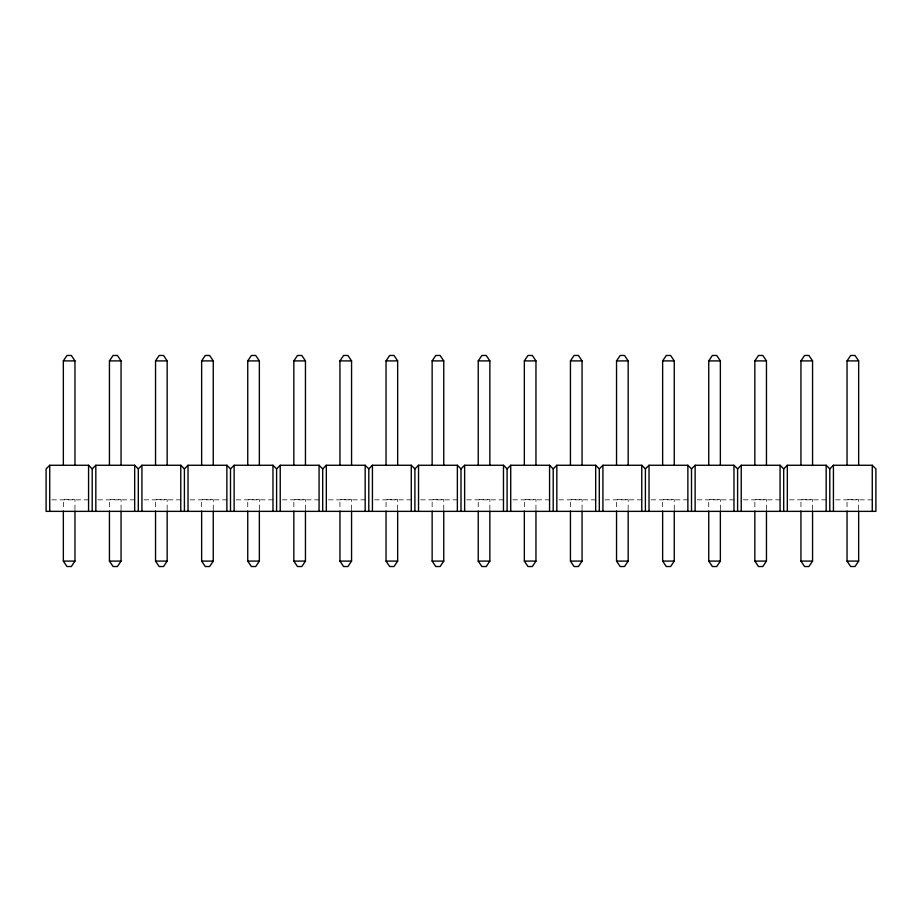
<?xml version="1.0" encoding="UTF-8"?>
<svg xmlns="http://www.w3.org/2000/svg" width="922" height="922" viewBox="0 0 922 922"><rect width="100%" height="100%" fill="white"/><g stroke="black" fill="none" stroke-linecap="round" stroke-linejoin="round"><path stroke-width="0.69" stroke-dasharray="4.61 3.46" d="M51.863 499.839L90.759 499.839M97.963 499.839L138.3 499.839M144.062 499.839L182.959 499.839M190.163 499.839L229.059 499.839M236.263 499.839L275.159 499.839M282.363 499.839L321.259 499.839M328.463 499.839L367.359 499.839M374.562 499.839L413.459 499.839M420.663 499.839L461 499.839M466.763 499.839L505.659 499.839M512.863 499.839L551.759 499.839M558.963 499.839L597.859 499.839M605.062 499.839L643.959 499.839M651.163 499.839L690.059 499.839M697.263 499.839L736.159 499.839M743.363 499.839L782.259 499.839M789.463 499.839L828.359 499.839M835.563 499.839L874.459 499.839M858.659 509.624L858.659 499.62L847.041 499.62L847.041 509.624M812.559 509.624L812.559 499.62L800.941 499.62L800.941 509.624M766.459 509.624L766.459 499.62L754.841 499.62L754.841 509.624M720.359 509.624L720.359 499.62L708.741 499.62L708.741 509.624M674.259 509.624L674.259 499.62L662.641 499.62L662.641 509.624M628.159 509.624L628.159 499.62L616.541 499.62L616.541 509.624M582.059 509.624L582.059 499.62L570.441 499.62L570.441 509.624M535.959 509.624L535.959 499.62L524.341 499.62L524.341 509.624M489.859 509.624L489.859 499.62L478.241 499.62L478.241 509.624M443.759 509.624L443.759 499.62L432.141 499.62L432.141 509.624M397.659 509.624L397.659 499.62L386.041 499.62L386.041 509.624M351.559 509.624L351.559 499.62L339.941 499.62L339.941 509.624M305.459 509.624L305.459 499.62L293.841 499.62L293.841 509.624M259.359 509.624L259.359 499.62L247.741 499.62L247.741 509.624M213.259 509.624L213.259 499.62L201.641 499.62L201.641 509.624M167.159 509.624L167.159 499.62L155.541 499.62L155.541 509.624M121.059 509.624L121.059 499.62L109.441 499.62L109.441 509.624M74.959 509.624L74.959 499.62L63.341 499.62L63.341 509.624"/><path stroke-width="1.38" d="M63.341 465.264L63.341 360.905L66.972 355.466L71.328 355.466L74.959 360.905L74.959 465.264M109.441 465.264L109.441 360.905L113.072 355.466L117.428 355.466L121.059 360.905L121.059 465.264M155.541 465.264L155.541 360.905L159.172 355.466L163.528 355.466L167.159 360.905L167.159 465.264M201.641 465.264L201.641 360.905L205.272 355.466L209.628 355.466L213.259 360.905L213.259 465.264M74.959 511.065L74.959 561.095L71.328 566.534L66.972 566.534L63.341 561.095L63.341 511.065M247.741 465.264L247.741 360.905L251.372 355.466L255.728 355.466L259.359 360.905L259.359 465.264M121.059 511.065L121.059 561.095L117.428 566.534L113.072 566.534L109.441 561.095L109.441 511.065M293.841 465.264L293.841 360.905L297.472 355.466L301.828 355.466L305.459 360.905L305.459 465.264M167.159 511.065L167.159 561.095L163.528 566.534L159.172 566.534L155.541 561.095L155.541 511.065M339.941 465.264L339.941 360.905L343.572 355.466L347.928 355.466L351.559 360.905L351.559 465.264M213.259 511.065L213.259 561.095L209.628 566.534L205.272 566.534L201.641 561.095L201.641 511.065M386.041 465.264L386.041 360.905L389.672 355.466L394.028 355.466L397.659 360.905L397.659 465.264M259.359 511.065L259.359 561.095L255.728 566.534L251.372 566.534L247.741 561.095L247.741 511.065M432.141 465.264L432.141 360.905L435.772 355.466L440.128 355.466L443.759 360.905L443.759 465.264M305.459 511.065L305.459 561.095L301.828 566.534L297.472 566.534L293.841 561.095L293.841 511.065M478.241 465.264L478.241 360.905L481.872 355.466L486.228 355.466L489.859 360.905L489.859 465.264M351.559 511.065L351.559 561.095L347.928 566.534L343.572 566.534L339.941 561.095L339.941 511.065M524.341 465.264L524.341 360.905L527.972 355.466L532.328 355.466L535.959 360.905L535.959 465.264M397.659 511.065L397.659 561.095L394.028 566.534L389.672 566.534L386.041 561.095L386.041 511.065M570.441 465.264L570.441 360.905L574.072 355.466L578.428 355.466L582.059 360.905L582.059 465.264M443.759 511.065L443.759 561.095L440.128 566.534L435.772 566.534L432.141 561.095L432.141 511.065M616.541 465.264L616.541 360.905L620.172 355.466L624.528 355.466L628.159 360.905L628.159 465.264M489.859 511.065L489.859 561.095L486.228 566.534L481.872 566.534L478.241 561.095L478.241 511.065M662.641 465.264L662.641 360.905L666.272 355.466L670.628 355.466L674.259 360.905L674.259 465.264M535.959 511.065L535.959 561.095L532.328 566.534L527.972 566.534L524.341 561.095L524.341 511.065M708.741 465.264L708.741 360.905L712.372 355.466L716.728 355.466L720.359 360.905L720.359 465.264M582.059 511.065L582.059 561.095L578.428 566.534L574.072 566.534L570.441 561.095L570.441 511.065M754.841 465.264L754.841 360.905L758.472 355.466L762.828 355.466L766.459 360.905L766.459 465.264M628.159 511.065L628.159 561.095L624.528 566.534L620.172 566.534L616.541 561.095L616.541 511.065M800.941 465.264L800.941 360.905L804.572 355.466L808.928 355.466L812.559 360.905L812.559 465.264M674.259 511.065L674.259 561.095L670.628 566.534L666.272 566.534L662.641 561.095L662.641 511.065M847.041 465.264L847.041 360.905L850.672 355.466L855.028 355.466L858.659 360.905L858.659 465.264M720.359 511.065L720.359 561.095L716.728 566.534L712.372 566.534L708.741 561.095L708.741 511.065M766.459 511.065L766.459 561.095L762.828 566.534L758.472 566.534L754.841 561.095L754.841 511.065M812.559 511.065L812.559 561.095L808.928 566.534L804.572 566.534L800.941 561.095L800.941 511.065M858.659 511.065L858.659 561.095L855.028 566.534L850.672 566.534L847.041 561.095L847.041 511.065M92.2 511.364L92.2 468.895L88.57 465.264L49.73 465.264L46.1 468.895L46.1 511.364L875.9 511.364L875.9 468.895L872.27 465.264L833.43 465.264L829.8 468.895L829.8 511.364M92.2 468.895L95.83 465.264L134.67 465.264L138.3 468.895L138.3 511.364M138.3 468.895L141.93 465.264L180.77 465.264L184.4 468.895L184.4 511.364M184.4 468.895L188.03 465.264L226.87 465.264L230.5 468.895L230.5 511.364M230.5 468.895L234.13 465.264L272.97 465.264L276.6 468.895L276.6 511.364M276.6 468.895L280.23 465.264L319.07 465.264L322.7 468.895L322.7 511.364M322.7 468.895L326.33 465.264L365.17 465.264L368.8 468.895L368.8 511.364M368.8 468.895L372.43 465.264L411.27 465.264L414.9 468.895L414.9 511.364M414.9 468.895L418.53 465.264L457.37 465.264L461 468.895L461 511.364M461 468.895L464.63 465.264L503.47 465.264L507.1 468.895L507.1 511.364M507.1 468.895L510.73 465.264L549.57 465.264L553.2 468.895L553.2 511.364M553.2 468.895L556.83 465.264L595.67 465.264L599.3 468.895L599.3 511.364M599.3 468.895L602.93 465.264L641.77 465.264L645.4 468.895L645.4 511.364M645.4 468.895L649.03 465.264L687.87 465.264L691.5 468.895L691.5 511.364M691.5 468.895L695.13 465.264L733.97 465.264L737.6 468.895L737.6 511.364M737.6 468.895L741.23 465.264L780.07 465.264L783.7 468.895L783.7 511.364M783.7 468.895L787.33 465.264L826.17 465.264L829.8 468.895M63.341 360.905L74.959 360.905M109.441 360.905L121.059 360.905M155.541 360.905L167.159 360.905M201.641 360.905L213.259 360.905M247.741 360.905L259.359 360.905M293.841 360.905L305.459 360.905M339.941 360.905L351.559 360.905M386.041 360.905L397.659 360.905M432.141 360.905L443.759 360.905M478.241 360.905L489.859 360.905M524.341 360.905L535.959 360.905M570.441 360.905L582.059 360.905M616.541 360.905L628.159 360.905M662.641 360.905L674.259 360.905M708.741 360.905L720.359 360.905M754.841 360.905L766.459 360.905M800.941 360.905L812.559 360.905M847.041 360.905L858.659 360.905M63.341 561.095L74.959 561.095M109.441 561.095L121.059 561.095M155.541 561.095L167.159 561.095M201.641 561.095L213.259 561.095M247.741 561.095L259.359 561.095M293.841 561.095L305.459 561.095M339.941 561.095L351.559 561.095M386.041 561.095L397.659 561.095M432.141 561.095L443.759 561.095M478.241 561.095L489.859 561.095M524.341 561.095L535.959 561.095M570.441 561.095L582.059 561.095M616.541 561.095L628.159 561.095M662.641 561.095L674.259 561.095M708.741 561.095L720.359 561.095M754.841 561.095L766.459 561.095M800.941 561.095L812.559 561.095M847.041 561.095L858.659 561.095M872.27 465.264L872.27 511.364M833.43 465.264L833.43 511.364M826.17 465.264L826.17 511.364M787.33 465.264L787.33 511.364M780.07 465.264L780.07 511.364M741.23 465.264L741.23 511.364M733.97 465.264L733.97 511.364M695.13 465.264L695.13 511.364M687.87 465.264L687.87 511.364M649.03 465.264L649.03 511.364M641.77 465.264L641.77 511.364M602.93 465.264L602.93 511.364M595.67 465.264L595.67 511.364M556.83 465.264L556.83 511.364M549.57 465.264L549.57 511.364M510.73 465.264L510.73 511.364M503.47 465.264L503.47 511.364M464.63 465.264L464.63 511.364M457.37 465.264L457.37 511.364M418.53 465.264L418.53 511.364M411.27 465.264L411.27 511.364M372.43 465.264L372.43 511.364M365.17 465.264L365.17 511.364M326.33 465.264L326.33 511.364M319.07 465.264L319.07 511.364M280.23 465.264L280.23 511.364M272.97 465.264L272.97 511.364M234.13 465.264L234.13 511.364M226.87 465.264L226.87 511.364M188.03 465.264L188.03 511.364M180.77 465.264L180.77 511.364M141.93 465.264L141.93 511.364M134.67 465.264L134.67 511.364M95.83 465.264L95.83 511.364M88.57 465.264L88.57 511.364M49.73 465.264L49.73 511.364"/></g></svg>
